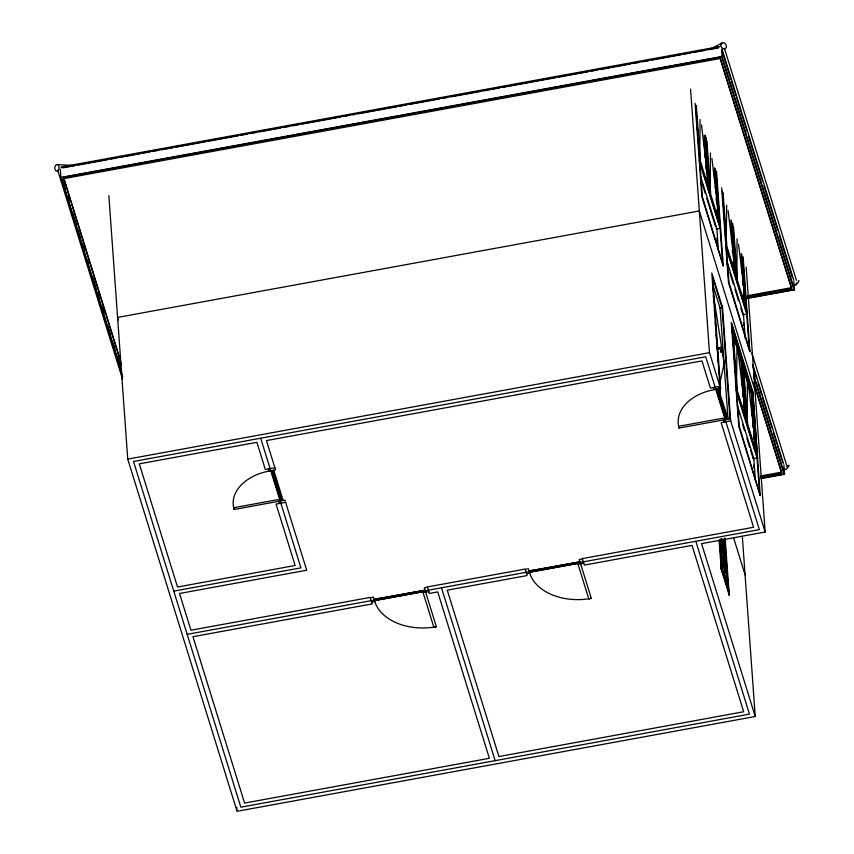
<?xml version="1.0" encoding="UTF-8"?>
<svg xmlns="http://www.w3.org/2000/svg" width="854" height="854" viewBox="0 0 854 854"><rect width="100%" height="100%" fill="white"/><g stroke="black" fill="none" stroke-linecap="round" stroke-linejoin="round"><path stroke-width="1.28" d="M700.045 119.496L699.8 161.128L720.68 229.288M710.464 153.058L710.218 194.691L706.119 137.569M721.673 187.827L728.462 282.535L749.929 351.677L728.964 282.332L726.178 247.009L726.669 205.28M737.087 238.842L736.842 280.464L732.753 223.342M717.862 353.449L717.776 352.328M719.452 384.855L724.16 363.569L713.496 295.431M785.541 469.326C785.264 471.472 790.708 464.096 788.616 465.184M796.601 283.026C792.138 289.901 801.895 278.521 798.106 281.137M787.698 466.188L788.189 465.622M710.357 49.158L722.078 42.956M695.145 103.366L701.839 196.751L723.295 265.893L702.34 196.548L695.796 105.33M720.338 228.21L716.271 229.011M738.539 244.244L746.972 313.984L742.905 314.784M760.241 495.587L752.801 391.676L731.334 322.534L738.785 426.445L760.241 495.587L739.286 426.242L736.49 390.918L737.023 342.689L746.449 422.079L741.88 358.317M757.615 458.982L752.801 391.676M757.284 457.904L753.217 458.705M725.217 538.959L729.252 595.377L721.214 569.447L720.947 538.949M60.858 167.074L719.708 46.532M61.477 167.747L718.758 47.482M63.399 167.758L75.152 165.612M77.767 165.132L107.817 159.634M110.433 159.154L116.966 157.958M119.581 157.478L140.483 153.656M143.098 153.176L149.631 151.98M152.236 151.5L158.769 150.315M161.385 149.834L173.148 147.678M175.753 147.198L205.803 141.7M208.419 141.23L238.49 135.722M241.116 135.242L247.671 134.046M250.297 133.566L256.851 132.359M259.467 131.89L280.443 128.047M283.069 127.566L289.623 126.371M292.249 125.89L298.804 124.684M301.43 124.204L340.757 117.009M343.383 116.528L349.937 115.333M352.563 114.852L355.179 114.372M357.805 113.892L397.131 106.697M399.757 106.216L406.312 105.021M408.938 104.54L439.095 99.021M441.71 98.541L448.265 97.335M450.891 96.865L481.048 91.346M483.674 90.866L490.228 89.659M492.843 89.179L499.398 87.983M502.024 87.503L555.783 77.671M558.399 77.191L588.555 71.672M591.181 71.192L597.736 69.996M600.362 69.516L630.508 63.997M633.134 63.516L639.689 62.31M642.315 61.84L648.869 60.634M651.485 60.154L681.641 54.635M684.267 54.154L690.822 52.959M693.448 52.478L705.244 50.322M707.87 49.842L718.353 47.92M60.25 169.167L60.847 177.429L722.057 56.449L794.498 289.805L747.784 298.345M747.165 298.099L793.878 289.549L721.651 56.887L61.467 177.685L121.642 371.543M120.329 360.078L63.708 177.685L63.772 178.635L720.146 58.531L791.573 288.599L747.453 296.669M716.228 228.872L716.869 228.755L718.385 249.912M747.389 295.73L791.498 287.659L791.573 288.599M719.495 308.219L722.036 307.75L712.642 277.507L720.605 388.495L714.243 389.659A45.55 31.235 -4.1 0 0 679.133 428.057L678.599 426.327L723.103 418.182L724.309 422.068M745.2 338.333L743.492 314.528L742.863 314.646L740.888 308.305M722.868 352.061L721.47 347.226L717.2 348.016L717.531 349.393L719.965 348.528L720.957 352.051L722.836 351.645L720.957 352.051M717.424 349.724L717.179 348.4L721.47 347.226M108.853 195.587L127.737 459.11L709.482 352.67L720.605 388.495M744.88 416.368L740.738 358.637L740.098 358.755L740.29 361.381M234.145 509.475A45.55 31.235 -4.1 0 1 269.266 471.077L275.618 469.913L274.945 467.757L265.348 469.508L256.915 442.329L139.287 463.85L177.525 587.008L295.142 565.487L276.077 504.084L285.684 502.323L285.012 500.166L234.145 509.475L233.612 507.746L278.116 499.601L279.322 503.486M718.748 387.887L718.929 390.513L719.068 387.823M717.445 390.203L717.723 394.185L716.207 389.296M718.929 390.513L728.003 418.641L725.462 419.111L717.723 394.185M749.887 392.424L751.798 392.082L756.025 451.115L747.666 424.182L743.428 365.138L751.798 392.082M679.133 428.057L729.989 418.748L765.152 532.01L701.572 543.635L755.235 716.495L237.07 811.3L127.737 459.11M760.604 475.977L781.581 472.145L781.656 473.084L760.668 476.927M760.412 478.347L783.961 474.034L783.897 473.095M760.989 478.603L784.58 474.29L783.897 464.843M173.757 591.117L300.918 567.857L260.673 438.219M370.252 597.736L373.433 597.149L374.767 601.472A52.051 35.697 -4.1 0 0 436.362 626.74L424.289 587.84L427.47 587.264M525.199 569.383L528.38 568.796L529.726 573.119A52.051 35.697 -4.1 0 0 591.32 598.387L579.247 559.487L582.428 558.911M374.233 599.743L425.1 590.434M529.192 571.39L580.047 562.081M187.175 634.33L759.377 529.64L705.714 356.78L133.512 461.48L240.839 807.19L749.46 714.125L695.796 541.265M374.5 600.608L425.367 591.299M529.459 572.255L580.314 562.946M371.586 602.049L374.767 601.472M428.815 591.587L423.093 592.633L433.821 627.199L436.362 626.74M526.544 573.696L529.726 573.119M583.762 563.234L578.041 564.28L588.78 598.846L591.32 598.387M724.8 577.144L723.808 563.298L723.178 563.416L722.11 559.989M723.306 563.853L723.946 563.736L726.423 571.732L725.793 571.849M725.761 571.369L726.391 571.251L723.914 563.256L722.783 547.435M57.335 164.587A3.256 2.124 -86.7 0 1 58.52 169.818A3.256 2.124 -86.7 0 1 54.902 168.996A3.256 2.124 -86.7 0 1 57.335 164.587L71.939 165.42M724.427 48.347L796.451 280.368M722.164 49.543L793.814 280.358M722.164 51.251L730.843 79.23M731.632 81.77L735.977 95.755M736.767 98.295L747.026 131.356M748.606 136.437L762.419 180.931M763.999 186.023L777.813 230.516M779.392 235.608L792.416 277.561M720.477 58.862L791.103 286.389M726.295 246.817L746.545 311.721L742.649 257.257M699.212 160.146L699.543 161.225M725.836 245.931L726.178 247.009M746.972 313.984L747.303 315.073M699.97 163.488L720.093 228.306L722.463 261.367M726.594 249.272L746.716 314.091L749.086 347.151M700.728 176.757L716.869 228.755M727.352 262.53L743.492 314.528M702.458 184.475L705.212 193.356M706.781 198.427L715.449 226.331M727.117 263.918L728.291 267.718M729.871 272.789L733.415 284.211M734.984 289.282L738.529 300.693M751.808 353.001L787.313 467.384M752.726 364.434L783.502 463.573M752.908 366.718L756.452 378.162M758.032 383.243L761.587 394.687M762.376 397.227L771.845 427.726M773.425 432.818L776.969 444.251M777.759 446.791L782.499 462.046M753.804 375.152L784.58 474.29M753.975 377.436L783.961 474.034M755.544 388.26L781.581 472.145M753.634 382.848L781.656 473.084M755 390.31L699.319 210.97L117.585 317.421L118.375 319.962M731.334 322.534L752.299 391.879M740.738 358.637L732.38 331.694L732.561 334.32M743.556 367.711L751.157 392.199L755.299 449.919M733.266 336.711L735.924 345.283M737.44 350.183L739.34 356.299M745.2 375.173L747.101 381.29M748.616 386.189L750.517 392.317M712.556 283.891L720.082 308.123L728.003 418.641M736.607 390.737L741.934 407.881M742.692 410.326L744.592 416.453M747.784 426.744L755.011 450.015M736.159 389.84L736.49 390.918M736.917 393.182L757.039 458L759.409 491.061M737.28 405.18L753.815 458.449L755.427 480.93M737.429 407.828L739.393 414.169M742.542 424.321L744.517 430.662M746.876 438.273L749.631 447.144M750.42 449.684L753.175 458.566M718.748 388.826L719.249 390.459M717.477 389.061L726.733 418.876M716.666 388.431L717.84 392.21M720.968 402.287L724.491 413.635M716.698 388.901L724.534 414.105M716.453 389.531L725.057 417.254M713.57 387.502L714.243 389.659M733.629 537.935L745.072 574.795M720.477 539.685L725.259 555.431M720.232 541.415L721.651 545.984M721.299 554.833L723.776 562.829L722.174 539.023M721.331 555.303L723.808 563.298M727.416 585.577L721.929 568.316L719.869 539.568M580.047 562.989L529.822 572.18M542.525 568.711L579.717 561.911L529.416 570.878L542.205 568.764M441.486 587.798L495.149 760.658M425.1 591.342L374.874 600.533M387.567 597.063L424.758 590.253L374.468 599.23L387.246 597.117M274.881 467.768L266.448 440.579L701.956 360.9L710.4 388.079L719.933 386.339L711.809 272.981L722.537 307.547L730.661 420.905L721.128 422.655L753.602 527.27L582.332 558.601L584.339 565.092L692.039 545.386L743.685 711.756L498.907 756.537L447.261 590.167L527.121 575.553L525.114 569.074L427.374 586.954L429.391 593.445L437.728 591.918L489.374 758.288L244.596 803.07L192.951 636.7L372.163 603.906L370.156 597.426L190.933 630.22L179.532 593.487L306.693 570.226L285.62 502.333M273.76 470.244L283.016 500.06L280.475 500.529L271.22 470.714M272.49 470.479L281.745 500.295M268.594 468.921L269.266 471.077M63.772 178.635L121.578 364.839M62.534 180.066L64.509 186.396M67.647 196.527L68.832 200.327M82.197 243.379L84.162 249.71M87.3 259.84L88.485 263.64M97.527 292.762L98.701 296.562M101.85 306.693L103.814 313.023M117.201 356.15L119.176 362.502M63.356 183.076L65.32 189.407M67.679 196.996L68.864 200.797M72.793 213.457L76.326 224.858M77.906 229.918L80.65 238.789M83.009 246.379L84.194 250.179M87.332 260.31L88.517 264.11M92.445 276.771L95.979 288.172M97.559 293.232L99.523 299.562M102.661 309.692L103.846 313.493M107.775 326.153L110.529 335.014M112.899 342.635L114.863 348.998M118.023 359.16L119.208 362.971M60.847 177.429L122.709 376.721M57.709 170.352L122.528 379.133M729.252 595.377L722.975 539.12M728.12 210.682L736.127 278.169L732.23 223.705M711.916 158.46L719.922 225.947L716.015 171.483M701.497 124.908L709.503 192.385L705.404 135.263M793.9 281.532L794.498 289.805M793.782 288.129L793.878 289.549M783.534 468.131L783.791 471.675M746.172 267.153L765.152 532.01M743.14 256.969L749.929 351.677M741.945 254.727L745.713 307.205L737.344 280.261L733.49 226.47M741.219 253.531L744.88 304.697M740.866 257.577L741.144 261.516M741.71 269.384L741.987 273.323M742.553 281.201L742.841 285.129M743.407 293.007L743.685 296.936M751.082 400.184L751.371 404.123M751.936 411.991L752.214 415.93M752.78 423.797L753.057 427.737M753.623 435.604L753.911 439.543M754.466 447.421L754.658 450.037M743.428 322.577L743.62 325.225M753.655 465.174L753.836 467.821M721.545 49.361L722.057 56.449M721.587 55.948L721.651 56.887M742.596 360.623L747.165 424.385L747.442 376.251L756.868 455.641L736.746 390.822L732.177 327.061M733.138 230.527L733.415 234.466M733.981 242.333L734.269 246.272M734.835 254.14L735.113 258.079M735.678 265.946L735.956 269.885M743.45 374.447L743.642 377.062M744.304 386.254L744.485 388.869M745.147 398.06L745.339 400.686M745.99 409.867L746.182 412.493M746.834 421.673L747.026 424.299M731.526 221.165L735.294 273.643L726.925 246.71L723.071 192.908M730.8 219.969L734.557 272.447M730.629 226.641L730.821 229.267M731.483 238.447L731.664 241.074M732.326 250.265L732.519 252.88M733.17 262.071L733.362 264.687M740.856 369.248L741.133 373.187M741.699 381.055L741.987 384.994M742.553 392.861L742.831 396.8M743.396 404.668L743.578 407.294M722.431 191.115L726.423 246.902M722.911 199.59L723.092 202.217M723.754 211.397L724.032 215.336M724.598 223.204L724.886 227.143M725.441 235.01L725.729 238.949M733.127 342.198L733.415 346.126M733.97 354.004L734.259 357.933M734.824 365.811L735.102 369.75M735.764 378.93L735.945 381.557M716.517 171.195L723.295 265.893M742.318 536.387L755.235 716.495M715.321 168.943L719.079 221.421L710.72 194.488L706.866 140.696M714.584 167.747L718.353 220.225M714.328 173.116L714.617 177.045M715.268 186.236L715.46 188.862M716.111 198.043L716.303 200.669M716.965 209.849L717.146 212.475M721.865 305.39L729.989 418.748M716.89 238.127L717.179 242.088M706.696 147.368L706.984 151.307M707.539 159.175L707.827 163.114M708.393 170.992L708.671 174.921M709.236 182.799L709.514 186.727M704.902 135.38L708.66 187.869L700.301 160.926L696.352 105.821M704.262 135.498L708.03 187.976M704.102 142.18L704.379 146.109M704.945 153.987L705.233 157.926M705.788 165.793L706.077 169.732M706.642 177.6L706.92 181.539M717.499 348.976L717.616 349.702M696.469 116.432L696.65 119.058M697.312 128.239L697.504 130.865M698.156 140.056L698.348 142.671M699.01 151.863L699.191 154.478M724.63 537.956L728.419 590.851L721.705 569.244L719.623 540.155M724.085 539.077L727.288 585.598M724.107 546.475L724.288 549.09M724.95 558.228L725.131 560.843M725.783 569.992L725.975 572.596M726.626 581.745L726.818 584.36M690.587 89.147L709.482 352.67M723.946 563.736L724.939 577.582M722.132 539.909L722.612 546.539M721.406 538.703L721.598 541.351M722.196 549.762L722.388 552.399M723.989 574.742L724.171 577.261M720.253 540.326L722.324 569.148M719.143 540.582L721.214 569.447M236.782 807.329L236.974 809.976M712.727 286.25L713.005 290.221M713.474 296.861L713.848 302.167M714.403 310.13L714.681 314.112M715.236 322.065L715.524 326.047M716.079 334.01L716.357 337.992M716.912 345.955L717.104 348.603M717.755 357.89L718.033 361.872M718.684 371.159L718.865 373.817M719.516 383.104L719.708 385.762M719.89 388.41L720.264 393.715M719.57 388.474L719.943 393.779M741.379 358.52L733.01 331.576L737.248 390.62L745.606 417.563L741.379 358.52M720.915 44.696A3.256 2.615 62.1 0 0 724.555 48.891A3.256 2.615 62.1 0 0 725.441 43.842A3.256 2.615 62.1 0 0 720.915 44.696"/></g></svg>
